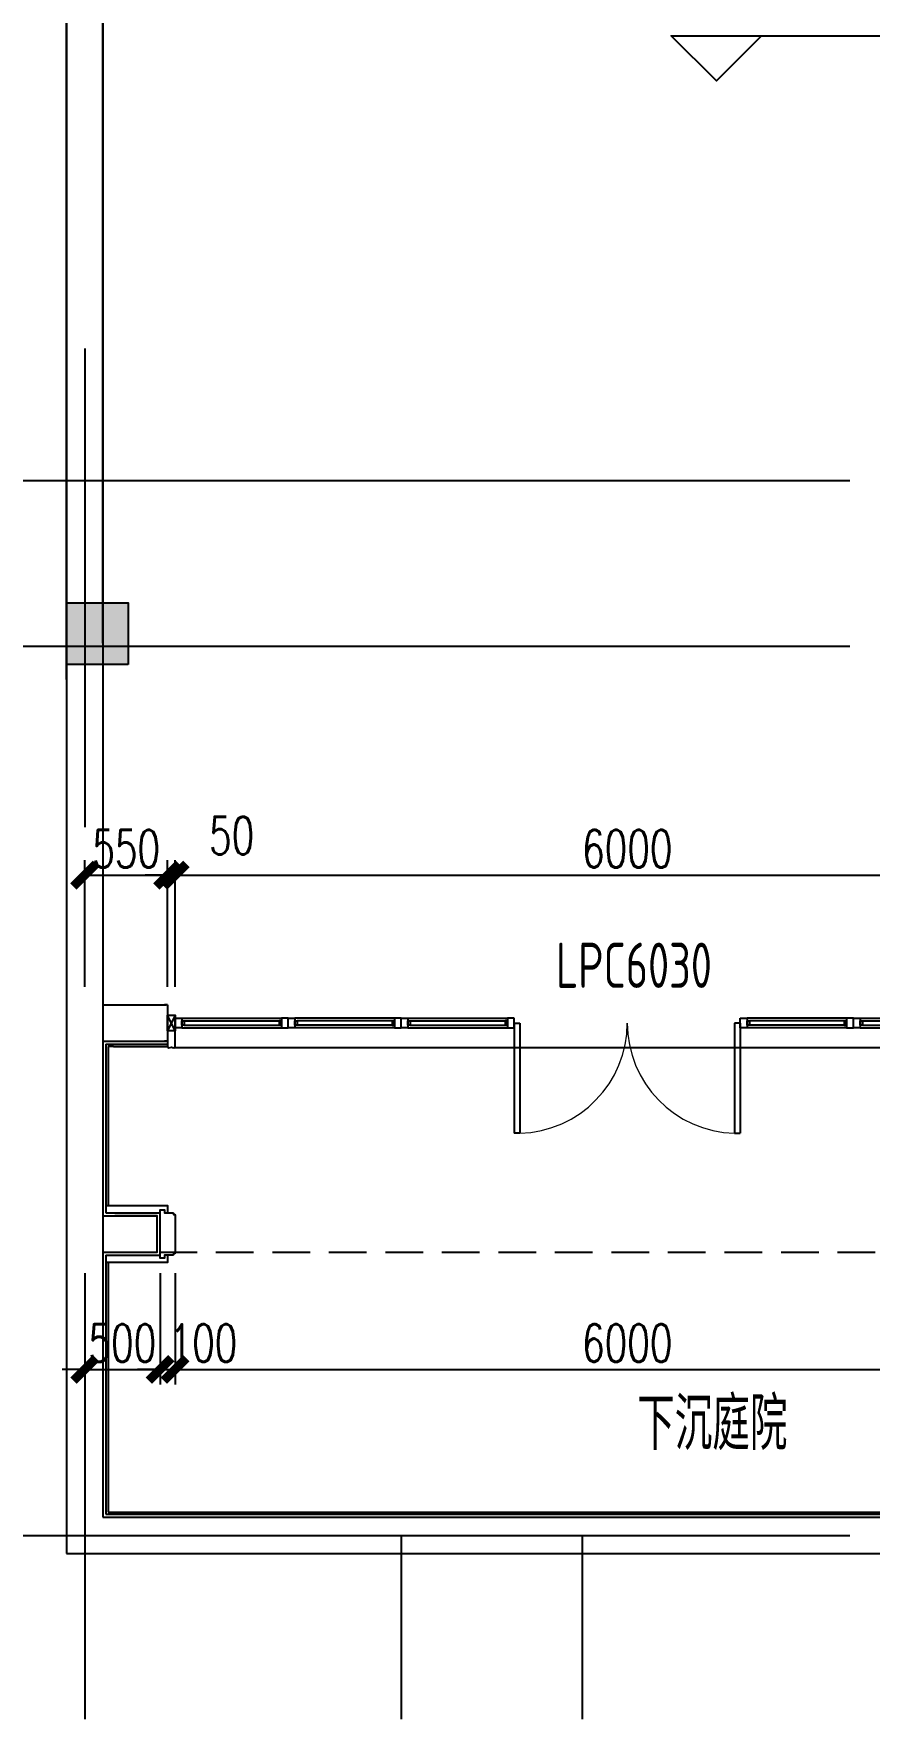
# Model space of a CAD drawing. Extents: x 296441 to 853063, y 459050 to 1117990.
# Drawn here: x 777085 to 782629, y 865610 to 876796 of the extents above; entities that cross this region are included whole.
import ezdxf

# ---------------------------------------------------------------- set-up
doc = ezdxf.new("R2010")
doc.units = 0
doc.header["$LTSCALE"] = 1000
doc.linetypes.add('20-GRID$0$CENTER2', pattern=[28.575, 19.05, -3.175, 3.175, -3.175])
doc.linetypes.add('BSMT-PLAN-BS01$0$$0$HIDDEN', pattern=[0.375, 0.25, -0.125])
for name, color, linetype in [('20-GRID$0$G-GRID', 8, '20-GRID$0$CENTER2'), ('20-PLAN-BS01-P$0$A-ANNO-LEVL', 3, 'Continuous'), ('20-PLAN-BS01-P$0$A-ROOM-IDEN', 4, 'Continuous'), ('BSMT-PLAN-BS01$0$A-WALL', 1, 'Continuous'), ('DZ-PLAN-MAIN-FL01$0$A-WIND-IDEN', 33, 'Continuous'), ('E1-BS01-18-19$0$A-OVLK', 140, 'Continuous'), ('E1-BS01-18-19$0$A-WALL', 1, 'Continuous'), ('E1-BS01-18-19$0$A-WALL-FNSH', 6, 'Continuous'), ('E1-BS01-18-19$0$G-XREF', 2, 'Continuous'), ('G-BS01-20$0$A-DOOR', 4, 'Continuous'), ('G-BS01-20$0$A-FLOR', 23, 'Continuous'), ('G-BS01-20$0$A-OVLK', 140, 'Continuous'), ('G-BS01-20$0$A-SECT-WIND', 155, 'Continuous'), ('G-BS01-20$0$A-SECT-WOOD', 17, 'Continuous'), ('G-BS01-20$0$A-WALL', 1, 'Continuous'), ('G-BS01-20$0$A-WALL-FNSH', 6, 'Continuous'), ('G-BS01-20$0$G-FL01$0$A-COLS', 30, 'Continuous'), ('G-BS01-20$0$G-FL01$0$A-WALL', 1, 'Continuous'), ('G-BS01-20$0$G-FL01$0$S-COL-H', 5, 'Continuous'), ('G-BS01-20$0$G-XREF', 2, 'Continuous'), ('G-XREF', 2, 'Continuous'), ('menchuangtao1$0$A-DETL-STONE', 42, 'Continuous'), ('menchuangtao1$0$A-WALL', 1, 'Continuous'), ('menchuangtao1$0$A_CUR_FRAME', 112, 'Continuous'), ('mentao100$0$A-SECT-FNSH', 6, 'Continuous'), ('mentao100$0$A-SECT-STONE', 42, 'Continuous'), ('mentao100$0$A-WALL', 1, 'Continuous'), ('ZT0_默认图层-----PM、LM、DY、JD', 7, 'Continuous'), ('ZT1_Dim---标注---PM、LM、DY、JD', 252, 'Continuous')]:
    doc.layers.add(name, color=color, linetype=linetype)
doc.styles.add('20-PLAN-BS01-P$0$GOA_01_thin_0.75', font='romans.shx', dxfattribs={"width": 0.75, "bigfont": 'hzdx.shx'})
doc.styles.get("Standard").update_dxf_attribs({"font": 'gbenor.shx', "bigfont": 'gbcbig.shx'})
doc.styles.add('ZT-DIMSTYLE', font='ROMANS.shx', dxfattribs={"width": 0.7, "bigfont": 'CHINESE.shx'})
doc.dimstyles.new('ZT-DIM100', dxfattribs={"dimscale": 100, "dimtxt": 2.5, "dimasz": 1.5, "dimexe": 1, "dimexo": 1, "dimgap": 0.5, "dimtad": 1, "dimdec": 0, "dimdsep": 46, "dimtxsty": 'ZT-DIMSTYLE', "dimblk": 'ARCHTICK', "dimcen": 2.5, "dimclrd": 175, "dimclre": 175, "dimclrt": 7, "dimazin": 2, "dimtfac": 1, "dimtix": 1, "dimtmove": 2, "dimatfit": 3, "dimfxl": 0, "dimarcsym": 0})

# ---------------------------------------------------------------- blocks, each defined once
blk = doc.blocks.new('G-BS01-20$0$B-PLAN-FL01$0$$DorLib2D$00000002')
for p, q in [((-0.5, 0), (-0.5, 0.4875)), ((-0.475, 0.4875), (-0.5, 0.4875)), ((-0.475, 0), (-0.475, 0.4875)), ((0.475, 0), (0.475, 0.4875)), ((0.475, 0.4875), (0.5, 0.4875)), ((0.5, 0), (0.5, 0.4875)), ((-0.5, 0), (-0.475, 0)), ((0.5, 0), (0.475, 0))]:
    blk.add_line(p, q)
at = {"lineweight": 13}
for centre, start, end in [((-0.4875, 0), 0, 88.53072), ((0.4875, 0), 91.46928, 180)]:
    blk.add_arc(centre, 0.4875, start, end, dxfattribs=at)
blk = doc.blocks.new('G-BS01-20$0$750----DDDD')
at = {"layer": 'G-BS01-20$0$A-SECT-WIND'}
for p, q in [((45, 32.5), (705, 32.5)), ((60, 15), (690, 15)), ((45, -32.5), (705, -32.5)), ((60, -15), (690, -15))]:
    blk.add_line(p, q, dxfattribs=at)
at = {"layer": 'G-BS01-20$0$A-SECT-WOOD'}
for points in [[(0, 32.5), (45, 32.5), (45, -32.5), (0, -32.5)], [(60, 15), (60, -15), (45, -15), (45, 15)], [(690, 15), (690, -15), (705, -15), (705, 15)], [(750, 32.5), (705, 32.5), (705, -32.5), (750, -32.5)]]:
    blk.add_lwpolyline(points, close=True, dxfattribs=at)
blk = doc.blocks.new('menchuangtao1')
at = {"layer": 'menchuangtao1$0$A-DETL-STONE'}
blk.add_lwpolyline([(-10, -52), (-10, -159, -0.471625), (-15, -162, -0.528396), (-19, -165, 0.241692), (-51, -165, -0.528396), (-55, -162, -0.471625), (-60, -159), (-60, -52)], format="xyb", close=True, dxfattribs=at)
at = {"layer": 'menchuangtao1$0$A-WALL'}
for p, q in [((-10, 120), (-10, -120)), ((-10, 120), (10, 120)), ((-10, -120), (10, -120))]:
    blk.add_line(p, q, dxfattribs=at)
at = {"layer": 'menchuangtao1$0$A_CUR_FRAME'}
for p, q in [((-60, -52), (-10, 52)), ((-60, 52), (-10, -52))]:
    blk.add_line(p, q, dxfattribs=at)
blk.add_lwpolyline([(-10, -52), (-10, 52), (-60, 52), (-60, -52)], close=True, dxfattribs=at)
blk = doc.blocks.new('YQ121111477')
at = {"layer": 'G-BS01-20$0$G-FL01$0$S-COL-H'}
h = blk.add_hatch(color=256, dxfattribs=at)
h.dxf.hatch_style = 1
h.paths.add_polyline_path([(9588.3, 7000.2), (9180, 7000.2), (9180, 7408.5), (9588.3, 7408.5)])
at = {"layer": '20-GRID$0$G-GRID'}
for p, q in [((9300, 31320.2), (9300, 0)), ((-4674.1, 8220.2, 0), (82140, 8220.2, 0)), ((-4674.1, 7120.2, 0), (82140, 7120.2, 0)), ((-4674.1, 1220.2), (82140, 1220.2)), ((11400, 1220.2), (11400, 0)), ((12600, 1220.2), (12600, 0))]:
    blk.add_line(p, q, dxfattribs=at)
at = {"layer": '20-PLAN-BS01-P$0$A-ANNO-LEVL', "elevation": 0}
blk.add_lwpolyline([(13791.1, 11172.1), (13491.1, 10872.1), (13191.1, 11172.1), (14757.2, 11172.1)], dxfattribs=at)
at = {"layer": 'BSMT-PLAN-BS01$0$A-WALL', "color": 5, "linetype": 'BSMT-PLAN-BS01$0$$0$HIDDEN'}
blk.add_line((9420, 3100.2, -0.4), (68580, 3100.2, -0.4), dxfattribs=at)
at = {"layer": 'BSMT-PLAN-BS01$0$A-WALL', "color": 1}
for points, elevation in [([(9180, 13340.2), (9180, 1100.2)], 0), ([(9420, 13340.2), (9420, 1340.2)], 0), ([(9420, 1340.2), (68580, 1340.2)], -1.1), ([(9180, 1100.2), (68820, 1100.2)], -1.1)]:
    blk.add_lwpolyline(points, dxfattribs=dict(at, elevation=elevation))
at = {"layer": 'G-BS01-20$0$A-FLOR'}
blk.add_line((15909, 4455.2, 0), (9891, 4455.2, 0), dxfattribs=at)
at = {"layer": 'G-BS01-20$0$A-OVLK'}
blk.add_line((9490, 4465.2, 0), (9850, 4465.2, 0), dxfattribs=at)
at = {"layer": 'G-BS01-20$0$A-WALL'}
for p, q in [((9420, 4740.2, 0), (9840, 4740.2, 0)), ((9420, 4500.2, 0), (9840, 4500.2, 0))]:
    blk.add_line(p, q, dxfattribs=at)
at = {"layer": 'G-BS01-20$0$A-WALL-FNSH'}
blk.add_line((9440, 4480.2, 0), (9850, 4480.2, 0), dxfattribs=at)
at = {"layer": 'G-BS01-20$0$G-FL01$0$A-COLS', "elevation": 0}
blk.add_lwpolyline([(9588.3, 7000.2), (9180, 7000.2), (9180, 7408.5), (9588.3, 7408.5)], close=True, dxfattribs=at)
at = {"layer": 'G-BS01-20$0$G-FL01$0$A-WALL'}
for p, q in [((9180, 6900.2, 0), (9180, 13953.5, 0)), ((9420, 7140.2, 0), (9420, 13953.5, 0))]:
    blk.add_line(p, q, dxfattribs=at)
for p in [(9900, 4620.2, 0), (11400, 4620.2, 0), (14400, 4620.2, 0)]:
    blk.add_blockref('G-BS01-20$0$750----DDDD', p)
at = {"xscale": -1}
for p in [(11400, 4620.2, 0), (14400, 4620.2, 0)]:
    blk.add_blockref('G-BS01-20$0$750----DDDD', p, dxfattribs=at)
at = {"layer": 'G-BS01-20$0$A-DOOR', "xscale": 1500, "yscale": 1500, "zscale": 1500, "rotation": 180}
blk.add_blockref('G-BS01-20$0$B-PLAN-FL01$0$$DorLib2D$00000002', (12900, 4620.2, 0), dxfattribs=at)
at = {"layer": 'G-BS01-20$0$G-XREF', "xscale": -1}
blk.add_blockref('menchuangtao1', (9840, 4620.2, 0), dxfattribs=at)
at = {"layer": '20-PLAN-BS01-P$0$A-ROOM-IDEN', "style": '20-PLAN-BS01-P$0$GOA_01_thin_0.75', "width": 0.75}
blk.add_text('下沉庭院', height=350, dxfattribs=at).set_placement((12965.3, 1786.6, 0))
blk = doc.blocks.new('mentao100')
at = {"layer": 'mentao100$0$A-SECT-FNSH'}
for p, q in [((-280, 140), (20, 140)), ((-280, -140), (20, -140))]:
    blk.add_line(p, q, dxfattribs=at)
at = {"layer": 'mentao100$0$A-SECT-STONE', "ltscale": 0.1}
blk.add_lwpolyline([(20, 140), (20, 160), (50, 160), (50, 140), (105, 140, -0.414214), (110, 135), (110, 130), (115, 130, -0.414165), (120, 125), (120, 98), (120, -125, -0.414165), (115, -130), (110, -130), (110, -135, -0.414214), (105, -140), (50, -140), (50, -160), (20, -160), (20, -140)], format="xyb", close=True, dxfattribs=at)
at = {"layer": 'mentao100$0$A-WALL'}
blk.add_lwpolyline([(-280, -120), (0, -120), (0, 120), (-280, 120)], dxfattribs=at)
blk = doc.blocks.new('YQ1230160100')
at = {"layer": 'E1-BS01-18-19$0$A-OVLK', "elevation": 0}
for points in [[(20, 2070), (430, 2070), (430, 2020)], [(8380, 2020), (8380, 2070), (6530, 2070), (6530, 2020)], [(11140, 2070), (10730, 2070), (10730, 2020)], [(430, 1740), (430, 1690), (20, 1690)], [(6530, 1740), (6530, 1690), (8380, 1690), (8380, 1740)], [(10730, 1740), (10730, 1690), (11140, 1690)]]:
    blk.add_lwpolyline(points, dxfattribs=at)
at = {"layer": 'E1-BS01-18-19$0$A-WALL'}
for p, q in [((0, 2000, 0), (360, 2000, 0)), ((6600, 2000, 0), (8310, 2000, 0)), ((11160, 2000, 0), (10800, 2000, 0)), ((0, 1760, 0), (360, 1760, 0)), ((6600, 1760, 0), (8310, 1760, 0)), ((11160, 1760, 0), (10800, 1760, 0))]:
    blk.add_line(p, q, dxfattribs=at)
at = {"layer": 'E1-BS01-18-19$0$A-WALL-FNSH'}
for p, q in [((20, 3140, 0), (20, 2020, 0)), ((20, 2020, 0), (380, 2020, 0)), ((6580, 2020, 0), (8330, 2020, 0)), ((11140, 2020, 0), (10780, 2020, 0)), ((20, 1740, 0), (380, 1740, 0)), ((20, 1740), (20, 20)), ((6580, 1740, 0), (8330, 1740, 0)), ((11140, 1740, 0), (10780, 1740, 0)), ((11140, 1740, 0), (11140, 20, -1)), ((20, 20, -1), (11140, 20, -1))]:
    blk.add_line(p, q, dxfattribs=at)
at = {"layer": 'G-BS01-20$0$A-OVLK'}
for p, q in [((35, 3125, 0), (35, 2070, 0)), ((70, 3125, 0), (35, 3125, 0)), ((11125, 3125, 0), (11125, 2070, 0)), ((35, 1690), (35, 35)), ((11125, 1690, 0), (11125, 35, -1)), ((35, 35, -1), (11125, 35, -1))]:
    blk.add_line(p, q, dxfattribs=at)
at = {"layer": 'G-BS01-20$0$A-WALL-FNSH'}
blk.add_line((11140, 3140, 0), (11140, 2020, 0), dxfattribs=at)
at = {"layer": 'E1-BS01-18-19$0$G-XREF'}
for p in [(360, 1880, 0), (8310, 1880, 0)]:
    blk.add_blockref('mentao100', p, dxfattribs=at)
at = {"layer": 'E1-BS01-18-19$0$G-XREF', "extrusion": (0, 0, -1), "zscale": -1}
blk.add_blockref('mentao100', (-6600, 1880, 0), dxfattribs=at)
at = {"layer": 'E1-BS01-18-19$0$G-XREF', "xscale": -1}
blk.add_blockref('mentao100', (10800, 1880, 0), dxfattribs=at)
blk = doc.blocks.new('_ArchTick')
at = {"color": 0, "linetype": 'ByBlock', "const_width": 0.4}
blk.add_lwpolyline([(-0.5, -0.5), (0.5, 0.5)], dxfattribs=at)
blk = doc.blocks.new('*D1699')
at = {"layer": 'Defpoints', "color": 0, "ltscale": 1000, "transparency": 16777216}
for p in [(6050, 861), (50, 20), (6050, 20)]:
    blk.add_point(p, dxfattribs=at)
at = {"layer": 'ZT1_Dim---标注---PM、LM、DY、JD', "color": 175, "linetype": 'ByBlock', "lineweight": -2, "ltscale": 1000, "transparency": 16777216}
for p, q in [((50, 120), (50, 961)), ((6050, 120), (6050, 961)), ((50, 861), (6050, 861))]:
    blk.add_line(p, q, dxfattribs=at)
at = {"layer": 'ZT1_Dim---标注---PM、LM、DY、JD', "color": 175, "lineweight": -2, "ltscale": 1000, "transparency": 16777216, "xscale": 150, "yscale": 150, "zscale": 150, "rotation": 180}
blk.add_blockref('_ArchTick', (50, 861), dxfattribs=at)
at = {"layer": 'ZT1_Dim---标注---PM、LM、DY、JD', "color": 175, "lineweight": -2, "ltscale": 1000, "transparency": 16777216, "xscale": 150, "yscale": 150, "zscale": 150}
blk.add_blockref('_ArchTick', (6050, 861), dxfattribs=at)
at = {"layer": 'ZT1_Dim---标注---PM、LM、DY、JD', "color": 7, "ltscale": 1000, "transparency": 16777216, "insert": (3050, 1036), "char_height": 250, "attachment_point": 5, "style": 'ZT-DIMSTYLE'}
blk.add_mtext('6000', dxfattribs=at)
blk = doc.blocks.new('*D1700')
at = {"layer": 'Defpoints', "color": 0, "ltscale": 1000, "transparency": 16777216}
for p in [(50, 861), (0, 20), (50, 20)]:
    blk.add_point(p, dxfattribs=at)
at = {"layer": 'ZT1_Dim---标注---PM、LM、DY、JD', "color": 175, "linetype": 'ByBlock', "lineweight": -2, "ltscale": 1000, "transparency": 16777216}
for p, q in [((0, 120), (0, 961)), ((50, 120), (50, 961)), ((0, 861), (-150, 861)), ((0, 861), (50, 861)), ((50, 861), (200, 861))]:
    blk.add_line(p, q, dxfattribs=at)
at = {"layer": 'ZT1_Dim---标注---PM、LM、DY、JD', "color": 175, "lineweight": -2, "ltscale": 1000, "transparency": 16777216, "xscale": 150, "yscale": 150, "zscale": 150}
blk.add_blockref('_ArchTick', (0, 861), dxfattribs=at)
at = {"layer": 'ZT1_Dim---标注---PM、LM、DY、JD', "color": 175, "lineweight": -2, "ltscale": 1000, "transparency": 16777216, "xscale": 150, "yscale": 150, "zscale": 150, "rotation": 180}
blk.add_blockref('_ArchTick', (50, 861), dxfattribs=at)
at = {"layer": 'ZT1_Dim---标注---PM、LM、DY、JD', "color": 7, "ltscale": 1000, "transparency": 16777216, "insert": (425, 1124), "char_height": 250, "attachment_point": 5, "style": 'ZT-DIMSTYLE'}
blk.add_mtext('50', dxfattribs=at)
blk = doc.blocks.new('*D1701')
at = {"layer": 'Defpoints', "color": 0, "ltscale": 1000, "transparency": 16777216}
for p in [(0, 861), (-550, 20, 0), (0, 20)]:
    blk.add_point(p, dxfattribs=at)
at = {"layer": 'ZT1_Dim---标注---PM、LM、DY、JD', "color": 175, "linetype": 'ByBlock', "lineweight": -2, "ltscale": 1000, "transparency": 16777216}
for p, q in [((-550, 120), (-550, 961)), ((0, 120), (0, 961)), ((-550, 861), (0, 861))]:
    blk.add_line(p, q, dxfattribs=at)
at = {"layer": 'ZT1_Dim---标注---PM、LM、DY、JD', "color": 175, "lineweight": -2, "ltscale": 1000, "transparency": 16777216, "xscale": 150, "yscale": 150, "zscale": 150, "rotation": 180}
blk.add_blockref('_ArchTick', (-550, 861), dxfattribs=at)
at = {"layer": 'ZT1_Dim---标注---PM、LM、DY、JD', "color": 175, "lineweight": -2, "ltscale": 1000, "transparency": 16777216, "xscale": 150, "yscale": 150, "zscale": 150}
blk.add_blockref('_ArchTick', (0, 861), dxfattribs=at)
at = {"layer": 'ZT1_Dim---标注---PM、LM、DY、JD', "color": 7, "ltscale": 1000, "transparency": 16777216, "insert": (-275, 1036), "char_height": 250, "attachment_point": 5, "style": 'ZT-DIMSTYLE'}
blk.add_mtext('550', dxfattribs=at)
blk = doc.blocks.new('*D1565')
at = {"layer": 'Defpoints', "color": 0, "ltscale": 1000, "transparency": 16777216}
for p in [(778023, 868671, 0), (784023, 868671), (784023, 867932)]:
    blk.add_point(p, dxfattribs=at)
at = {"layer": 'ZT1_Dim---标注---PM、LM、DY、JD', "color": 175, "linetype": 'ByBlock', "lineweight": -2, "ltscale": 1000, "transparency": 16777216}
for p, q in [((778023, 868571), (778023, 867832)), ((784023, 868571), (784023, 867832))]:
    blk.add_line(p, q, dxfattribs=at)
at = {"layer": 'ZT1_Dim---标注---PM、LM、DY、JD', "color": 175, "lineweight": -2, "ltscale": 1000, "transparency": 16777216}
blk.add_line((778023, 867932), (784023, 867932), dxfattribs=at)
at = {"layer": 'ZT1_Dim---标注---PM、LM、DY、JD', "color": 175, "lineweight": -2, "ltscale": 1000, "transparency": 16777216, "xscale": 150, "yscale": 150, "zscale": 150, "rotation": 180}
blk.add_blockref('_ArchTick', (778023, 867932), dxfattribs=at)
at = {"layer": 'ZT1_Dim---标注---PM、LM、DY、JD', "color": 175, "lineweight": -2, "ltscale": 1000, "transparency": 16777216, "xscale": 150, "yscale": 150, "zscale": 150}
blk.add_blockref('_ArchTick', (784023, 867932), dxfattribs=at)
at = {"layer": 'ZT1_Dim---标注---PM、LM、DY、JD', "color": 7, "ltscale": 1000, "transparency": 16777216, "insert": (781023, 868107), "char_height": 250, "attachment_point": 5, "style": 'ZT-DIMSTYLE'}
blk.add_mtext('6000', dxfattribs=at)
blk = doc.blocks.new('*D1566')
at = {"layer": 'Defpoints', "color": 0, "ltscale": 1000, "transparency": 16777216}
for p in [(777923, 868671, 0), (778023, 868671, 0), (778023, 867932)]:
    blk.add_point(p, dxfattribs=at)
at = {"layer": 'ZT1_Dim---标注---PM、LM、DY、JD', "color": 175, "linetype": 'ByBlock', "lineweight": -2, "ltscale": 1000, "transparency": 16777216}
for p, q in [((777923, 868571), (777923, 867832)), ((778023, 868571), (778023, 867832))]:
    blk.add_line(p, q, dxfattribs=at)
at = {"layer": 'ZT1_Dim---标注---PM、LM、DY、JD', "color": 175, "lineweight": -2, "ltscale": 1000, "transparency": 16777216}
for p, q in [((777923, 867932), (777773, 867932)), ((777923, 867932), (778023, 867932)), ((778023, 867932), (778173, 867932))]:
    blk.add_line(p, q, dxfattribs=at)
at = {"layer": 'ZT1_Dim---标注---PM、LM、DY、JD', "color": 175, "lineweight": -2, "ltscale": 1000, "transparency": 16777216, "xscale": 150, "yscale": 150, "zscale": 150}
blk.add_blockref('_ArchTick', (777923, 867932), dxfattribs=at)
at = {"layer": 'ZT1_Dim---标注---PM、LM、DY、JD', "color": 175, "lineweight": -2, "ltscale": 1000, "transparency": 16777216, "xscale": 150, "yscale": 150, "zscale": 150, "rotation": 180}
blk.add_blockref('_ArchTick', (778023, 867932), dxfattribs=at)
at = {"layer": 'ZT1_Dim---标注---PM、LM、DY、JD', "color": 7, "ltscale": 1000, "transparency": 16777216, "insert": (778211, 868107), "char_height": 250, "attachment_point": 5, "style": 'ZT-DIMSTYLE'}
blk.add_mtext('100', dxfattribs=at)
blk = doc.blocks.new('*D1567')
at = {"layer": 'Defpoints', "color": 0, "ltscale": 1000, "transparency": 16777216}
for p in [(777423, 868671), (777923, 868671, 0), (777923, 867932)]:
    blk.add_point(p, dxfattribs=at)
at = {"layer": 'ZT1_Dim---标注---PM、LM、DY、JD', "color": 175, "linetype": 'ByBlock', "lineweight": -2, "ltscale": 1000, "transparency": 16777216}
for p, q in [((777423, 868571), (777423, 867832)), ((777923, 868571), (777923, 867832))]:
    blk.add_line(p, q, dxfattribs=at)
at = {"layer": 'ZT1_Dim---标注---PM、LM、DY、JD', "color": 175, "lineweight": -2, "ltscale": 1000, "transparency": 16777216}
for p, q in [((777423, 867932), (777273, 867932)), ((777423, 867932), (777923, 867932)), ((777923, 867932), (778073, 867932))]:
    blk.add_line(p, q, dxfattribs=at)
at = {"layer": 'ZT1_Dim---标注---PM、LM、DY、JD', "color": 175, "lineweight": -2, "ltscale": 1000, "transparency": 16777216, "xscale": 150, "yscale": 150, "zscale": 150}
blk.add_blockref('_ArchTick', (777423, 867932), dxfattribs=at)
at = {"layer": 'ZT1_Dim---标注---PM、LM、DY、JD', "color": 175, "lineweight": -2, "ltscale": 1000, "transparency": 16777216, "xscale": 150, "yscale": 150, "zscale": 150, "rotation": 180}
blk.add_blockref('_ArchTick', (777923, 867932), dxfattribs=at)
at = {"layer": 'ZT1_Dim---标注---PM、LM、DY、JD', "color": 7, "ltscale": 1000, "transparency": 16777216, "insert": (777673, 868107), "char_height": 250, "attachment_point": 5, "style": 'ZT-DIMSTYLE'}
blk.add_mtext('500', dxfattribs=at)
blk = doc.blocks.new('20200213130928')
at = {"layer": 'ZT1_Dim---标注---PM、LM、DY、JD', "ltscale": 1000}
dim = blk.add_linear_dim(base=(50, 861), p1=(0, 20), p2=(50, 20), dimstyle='ZT-DIM100', dxfattribs=at)
dim.commit()
dim.dimension.update_dxf_attribs({"geometry": '*D1700', "text_midpoint": (425, 1123.5), "dimtype": 128})
for base, p1, p2, picture, middle in [((0, 861), (-550, 20, 0), (0, 20), '*D1701', (-275, 1036)), ((6050, 861), (50, 20), (6050, 20), '*D1699', (3050, 1036))]:
    dim = blk.add_linear_dim(base=base, p1=p1, p2=p2, dimstyle='ZT-DIM100', dxfattribs=at)
    dim.commit()
    dim.dimension.update_dxf_attribs({"geometry": picture, "text_midpoint": middle})

msp = doc.modelspace()

# ---------------------------------------------------------------- block references
msp.add_blockref('YQ1230160100', (777543.1, 866950.6, 0))
at = {"layer": 'G-XREF'}
msp.add_blockref('YQ121111477', (768123.1, 865610.4), dxfattribs=at)
at = {"layer": 'ZT0_默认图层-----PM、LM、DY、JD', "ltscale": 5000}
msp.add_blockref('20200213130928', (777973.1, 870350.6, 0), dxfattribs=at)

# ---------------------------------------------------------------- texts
at = {"layer": 'DZ-PLAN-MAIN-FL01$0$A-WIND-IDEN', "color": 2, "width": 0.8}
msp.add_text('LPC6030', height=300, dxfattribs=at).set_placement((780550.1, 870463.9))

# ---------------------------------------------------------------- dimensions: what is measured, and where the dimension line sits
at = {"layer": 'ZT1_Dim---标注---PM、LM、DY、JD', "ltscale": 1000}
for base, p1, p2, picture, middle in [((777923.1, 867931.8), (777423.1, 868670.6), (777923.1, 868670.6, 0), '*D1567', (777673.1, 868106.8)), ((784023.1, 867931.8), (778023.1, 868670.6, 0), (784023.1, 868670.6), '*D1565', (781023.1, 868106.8))]:
    dim = msp.add_linear_dim(base=base, p1=p1, p2=p2, dimstyle='ZT-DIM100', override={"dimfxl": 200}, dxfattribs=at)
    dim.commit()
    dim.dimension.update_dxf_attribs({"geometry": picture, "text_midpoint": middle})
dim = msp.add_linear_dim(base=(778023.1, 867931.8), p1=(777923.1, 868670.6, 0), p2=(778023.1, 868670.6, 0), dimstyle='ZT-DIM100', override={"dimfxl": 200}, dxfattribs=at)
dim.commit()
dim.dimension.update_dxf_attribs({"geometry": '*D1566', "text_midpoint": (778210.6, 868106.8), "dimtype": 160})

doc.saveas('drawing.dxf')
